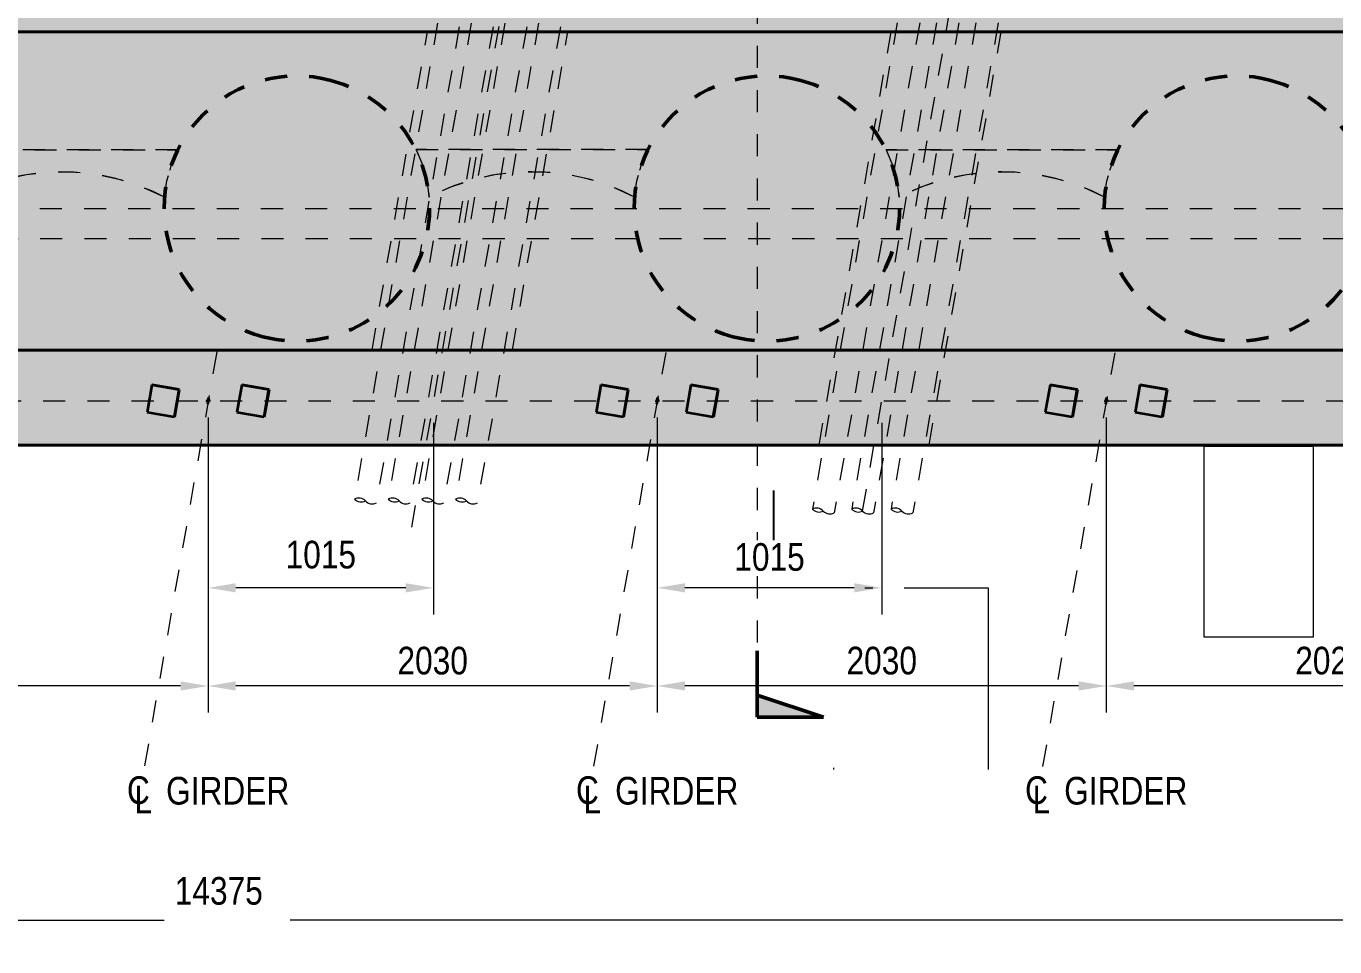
# Model space of a CAD drawing. Header units: metres. Extents: x -1140 to -1058, y 3 to 557.
# Drawn here: x -1129.47 to -1123.55, y 541.91 to 546.08 of the extents above; entities that cross this region are included whole.
import ezdxf

# ---------------------------------------------------------------- set-up
doc = ezdxf.new("R2010")
doc.units = ezdxf.units.M
for name, pattern in [('Dot_Section Line', [0.02, 0, -0.02]), ('JacobsCenter', [0.015, 0.009, -0.0015, 0.003, -0.0015]), ('JacobsDash_2_', [0.0045, 0.003, -0.0015]), ('JacobsDoubleCenter', [0.0255, 0.015, -0.0015, 0.003, -0.0015, 0.003, -0.0015]), ('JacobsGridLine', [0.0145, 0.01, -0.001, 0.0025, -0.001])]:
    doc.linetypes.add(name, pattern=pattern)
doc.layers.get('Defpoints').update_dxf_attribs({"color": 41})
for name, color, linetype, lineweight in [('A-ANNO-DIMS', 7, 'Continuous', 9), ('A-ANNO-NOTE', 7, 'Continuous', 9), ('A-DETL', 7, 'Continuous', 13), ('A-DETL-GENF', 7, 'Continuous', 9), ('S-BEAM', 7, 'Continuous', 50), ('S-FNDN', 7, 'Continuous', 50), ('S-FNDN-HDLN', 7, 'JacobsDash_2_', 18), ('S-GRID', 7, 'Continuous', 9)]:
    doc.layers.add(name, color=color, linetype=linetype, lineweight=lineweight)
doc.layers.add('G-ANNO-SYMB', color=7, linetype='Continuous', lineweight=35, true_color=0x0080ff)
doc.styles.add('Arial Narrow', font='ARIALN.TTF', dxfattribs={"height": 0.125})
doc.styles.add('Arial Narrow_1', font='ARIALN.TTF', dxfattribs={"height": 0.0025})
doc.dimstyles.new('Dimension_Standard_O__mm_', dxfattribs={"dimscale": 0.3048, "dimtxt": 0.127929, "dimasz": 0.410105, "dimexe": 0.393701, "dimexo": 0.246063, "dimgap": 0.246063, "dimtad": 1, "dimdec": 0, "dimlfac": 1000, "dimzin": 0, "dimdsep": 46, "dimtxsty": 'Arial Narrow', "dimsah": 1, "dimcen": 0.09, "dimaunit": 1, "dimadec": 4, "dimazin": 0, "dimtfac": 1, "dimtdec": 4, "dimtix": 1, "dimtmove": 2, "dimatfit": 3, "dimfxl": 1, "dimtvp": 1, "dimtfill": 1, "dimtolj": 1, "dimtzin": 0, "dimlwd": 18, "dimlwe": 18, "dimarcsym": 2})
doc.dimstyles.new('Dimension_Standard_O__mm__1', dxfattribs={"dimscale": 0.3048, "dimtxt": 0.127929, "dimasz": 0.410105, "dimexe": 0.393701, "dimexo": 0.246063, "dimgap": 0.246063, "dimtad": 1, "dimdec": 0, "dimlfac": 1000, "dimzin": 0, "dimdsep": 46, "dimtxsty": 'Arial Narrow', "dimsah": 1, "dimcen": 0.09, "dimaunit": 1, "dimadec": 4, "dimazin": 0, "dimtfac": 1, "dimtdec": 4, "dimtix": 1, "dimtmove": 0, "dimatfit": 3, "dimfxl": 1, "dimtvp": 1, "dimtfill": 1, "dimtolj": 1, "dimtzin": 0, "dimlwd": 18, "dimlwe": 18, "dimarcsym": 2})
doc.dimstyles.new('Dimension_Standard_T__mm_', dxfattribs={"dimscale": 0.3048, "dimtxt": 0.127929, "dimasz": 0.410105, "dimexe": 0.393701, "dimexo": 0.246063, "dimgap": 0.164042, "dimtad": 1, "dimdec": 0, "dimlfac": 1000, "dimzin": 0, "dimdsep": 46, "dimtxsty": 'Arial Narrow', "dimsah": 1, "dimcen": 0.09, "dimaunit": 1, "dimadec": 4, "dimazin": 0, "dimtfac": 1, "dimtdec": 4, "dimtix": 1, "dimtmove": 0, "dimatfit": 3, "dimfxl": 1, "dimtvp": 1, "dimtolj": 1, "dimtzin": 0, "dimlwd": 18, "dimlwe": 18, "dimarcsym": 2})

# ---------------------------------------------------------------- blocks, each defined once
blk = doc.blocks.new('T2DPAA-T2D-C3S-RS-M3D-100334_rvt-1-DRG-2873064 - ABUTMENT B CONCRETE PLAN')
at = {"layer": 'A-ANNO-NOTE', "color": 253, "lineweight": 25, "true_color": 0xa3a3a3}
blk.add_line((-1126.0898, 543.9786), (-1126.0898, 543.7286), dxfattribs=at)
blk.add_line((-1126.0898, 543.9786), (-1126.0898, 543.7286), dxfattribs=at)
blk = doc.blocks.new('05_SFO_BPE_Twin_Pedestal_Sq125_CS_BR08-ABUT_B - 525 Wide Pedestal _125L x 125W x20H_-V3-DRG-2873064 - ABUTMENT B CONCRETE PLAN')
at = {"layer": 'S-FNDN', "lineweight": 35}
for p, q in [((-1124.8403, 544.4559), (-1124.8617, 544.3328)), ((-1124.7172, 544.4345), (-1124.8403, 544.4559)), ((-1124.84, 544.4559), (-1124.8399, 544.4559)), ((-1124.8399, 544.4559), (-1124.7168, 544.4345)), ((-1124.7386, 544.3113), (-1124.7172, 544.4345)), ((-1124.7168, 544.4345), (-1124.7382, 544.3113)), ((-1124.7168, 544.4345), (-1124.7172, 544.4345)), ((-1124.4344, 544.4559), (-1124.4558, 544.3328)), ((-1124.3112, 544.4345), (-1124.4344, 544.4559)), ((-1124.4341, 544.4559), (-1124.4339, 544.4559)), ((-1124.4339, 544.4559), (-1124.3108, 544.4345)), ((-1124.3327, 544.3113), (-1124.3112, 544.4345)), ((-1124.3108, 544.4345), (-1124.3323, 544.3113)), ((-1124.3108, 544.4345), (-1124.3112, 544.4345)), ((-1124.8617, 544.3328), (-1124.7386, 544.3113)), ((-1124.7382, 544.3113), (-1124.7386, 544.3113)), ((-1124.4558, 544.3328), (-1124.3327, 544.3113)), ((-1124.3323, 544.3113), (-1124.3327, 544.3113))]:
    blk.add_line(p, q, dxfattribs=at)
at = {"layer": 'S-FNDN-HDLN', "lineweight": 35}
for p, q in [((-1124.5959, 544.3853), (-1124.5861, 544.3836)), ((-1124.5861, 544.3836), (-1124.5888, 544.368)), ((-1124.5861, 544.3836), (-1124.5835, 544.3984)), ((-1124.5845, 544.3928), (-1124.5861, 544.3836)), ((-1124.5762, 544.3819), (-1124.5861, 544.3836))]:
    blk.add_line(p, q, dxfattribs=at)
blk = doc.blocks.new('05_SFO_BPE_Twin_Pedestal_Sq125_CS_BR08-ABUT_B - 525 Wide Pedestal _125L x 125W x20H_-V4-DRG-2873064 - ABUTMENT B CONCRETE PLAN')
at = {"layer": 'S-FNDN-HDLN', "lineweight": 35}
for p, q in [((-1128.6562, 544.3853), (-1128.6463, 544.3836)), ((-1128.6463, 544.3836), (-1128.649, 544.368)), ((-1128.6463, 544.3836), (-1128.6437, 544.3984)), ((-1128.6447, 544.3928), (-1128.6463, 544.3836)), ((-1128.6365, 544.3819), (-1128.6463, 544.3836))]:
    blk.add_line(p, q, dxfattribs=at)
blk = doc.blocks.new('20_SFR_WSC_ShotcreteWall_ArchFlatBack_Datum - ArchWall_PileSize_1200-8656190-DRG-2873064 - ABUTMENT B CONCRETE PLAN')
at = {"layer": 'A-DETL', "color": 8, "linetype": 'JacobsDash_2_', "lineweight": 18, "true_color": 0x808080}
for p, q in [((1.5858, 0.8633), (0.5392, 0.8633)), ((0.5392, 0.8633), (1.5858, 0.8633))]:
    blk.add_line(p, q, dxfattribs=at)
at = {"layer": 'A-DETL', "color": 8, "linetype": 'JacobsDash_2_', "lineweight": 18, "true_color": 0x808080, "flags": 128}
for points in [[(0.5392, 0.8633), (0.5676, 0.7944), (0.5873, 0.7226), (0.598, 0.649)], [(1.527, 0.649), (1.5377, 0.7226), (1.5574, 0.7944), (1.5858, 0.8633)], [(1.527, 0.649), (1.4294, 0.6936), (1.3277, 0.7276), (1.2228, 0.7504), (1.1161, 0.7619), (1.0089, 0.7619), (0.9022, 0.7504), (0.7973, 0.7276), (0.6956, 0.6936), (0.598, 0.649)]]:
    blk.add_lwpolyline(points, dxfattribs=at)
at = {"layer": 'A-DETL', "color": 8, "linetype": 'JacobsDash_2_', "lineweight": 18, "true_color": 0x808080}
for centre, radius, start, end in [((0, 0.6), 0.6, 4.67993, 26.02419), ((2.125, 0.6), 0.6, 153.97581, 175.32007), ((1.0625, -0.2366), 1, 62.32211, 117.67789)]:
    blk.add_arc(centre, radius, start, end, dxfattribs=at)
blk = doc.blocks.new('20_SFR_WSC_ShotcreteWall_ArchFlatBack_Datum - ArchWall_PileSize_1200-8656242-DRG-2873064 - ABUTMENT B CONCRETE PLAN')
at = {"layer": 'A-DETL', "color": 8, "linetype": 'JacobsDash_2_', "lineweight": 18, "true_color": 0x808080}
for p, q in [((1.5857, 0.8633), (0.5392, 0.8633)), ((0.5392, 0.8633), (1.5857, 0.8633))]:
    blk.add_line(p, q, dxfattribs=at)
at = {"layer": 'A-DETL', "color": 8, "linetype": 'JacobsDash_2_', "lineweight": 18, "true_color": 0x808080, "flags": 128}
for points in [[(0.5392, 0.8633), (0.5676, 0.7944), (0.5873, 0.7226), (0.598, 0.649)], [(1.5269, 0.649), (1.5375, 0.7226), (1.5573, 0.7944), (1.5857, 0.8633)], [(1.5269, 0.649), (1.4293, 0.6936), (1.3276, 0.7276), (1.2227, 0.7504), (1.1161, 0.7619), (1.0088, 0.7619), (0.9021, 0.7504), (0.7973, 0.7276), (0.6955, 0.6936), (0.598, 0.649)]]:
    blk.add_lwpolyline(points, dxfattribs=at)
at = {"layer": 'A-DETL', "color": 8, "linetype": 'JacobsDash_2_', "lineweight": 18, "true_color": 0x808080}
for centre, radius, start, end in [((0, 0.6), 0.6, 4.67995, 26.02419), ((2.1249, 0.6), 0.6, 153.97581, 175.32005), ((1.0624, -0.2367), 1, 62.32624, 117.67376)]:
    blk.add_arc(centre, radius, start, end, dxfattribs=at)
blk = doc.blocks.new('20_SFR_WSC_ShotcreteWall_ArchFlatBack_Datum - ArchWall_PileSize_1200-8656296-DRG-2873064 - ABUTMENT B CONCRETE PLAN')
at = {"layer": 'A-DETL', "color": 8, "linetype": 'JacobsDash_2_', "lineweight": 18, "true_color": 0x808080}
for p, q in [((1.5858, 0.8633), (0.5392, 0.8633)), ((0.5392, 0.8633), (1.5858, 0.8633))]:
    blk.add_line(p, q, dxfattribs=at)
at = {"layer": 'A-DETL', "color": 8, "linetype": 'JacobsDash_2_', "lineweight": 18, "true_color": 0x808080, "flags": 128}
for points in [[(0.5392, 0.8633), (0.5676, 0.7944), (0.5873, 0.7226), (0.598, 0.649)], [(1.527, 0.649), (1.5377, 0.7226), (1.5574, 0.7944), (1.5858, 0.8633)], [(1.527, 0.649), (1.4294, 0.6936), (1.3277, 0.7276), (1.2228, 0.7504), (1.1161, 0.7619), (1.0089, 0.7619), (0.9022, 0.7504), (0.7973, 0.7276), (0.6956, 0.6936), (0.598, 0.649)]]:
    blk.add_lwpolyline(points, dxfattribs=at)
at = {"layer": 'A-DETL', "color": 8, "linetype": 'JacobsDash_2_', "lineweight": 18, "true_color": 0x808080}
for centre, radius, start, end in [((0, 0.6), 0.6, 4.67993, 26.02419), ((2.125, 0.6), 0.6, 153.97581, 175.32007), ((1.0625, -0.2366), 1, 62.32211, 117.67789)]:
    blk.add_arc(centre, radius, start, end, dxfattribs=at)
blk = doc.blocks.new('CS_DET_Pile-Column_BreakLine - Tubular BreakLine-9330485-DRG-2873064 - ABUTMENT B CONCRETE PLAN')
at = {"layer": 'A-DETL-GENF', "lineweight": 18}
for centre, start, end in [((0.025, -0.0333), 52.95733, 127.04267), ((0.075, -0.0333), 52.95733, 127.04267), ((0.075, 0.0329), 232.95733, 307.04267)]:
    blk.add_arc(centre, 0.0415, start, end, dxfattribs=at)
blk = doc.blocks.new('CS_DET_Pile-Column_BreakLine - Tubular BreakLine-8220466-DRG-2873064 - ABUTMENT B CONCRETE PLAN')
at = {"layer": 'A-DETL-GENF', "lineweight": 18}
for centre, start, end in [((0.025, -0.0333), 52.95733, 127.04267), ((0.075, -0.0333), 52.95733, 127.04267), ((0.075, 0.0329), 232.95733, 307.04267)]:
    blk.add_arc(centre, 0.0415, start, end, dxfattribs=at)
blk = doc.blocks.new('CS_Annot_Centreline Symbol2 - CS_Annot_Centreline Symbol-5074296-DRG-2873064 - ABUTMENT B CONCRETE PLAN')
at = {"layer": 'A-ANNO-NOTE', "char_height": 0.0025, "attachment_point": 1, "style": 'Arial Narrow_1'}
for s, insert, width in [('C  ', (-0.00109, 0.00476), 0.0044093), ('L', (-0.00041, 0.00392), 0.0019241)]:
    blk.add_mtext(s, dxfattribs=dict(at, insert=insert, width=width))
blk = doc.blocks.new('Drafting View - sectionTail-4870194-DRG-2873064 - ABUTMENT B CONCRETE PLAN')
at = {"layer": 'G-ANNO-SYMB', "lineweight": 9}
blk.add_hatch(color=7, dxfattribs=at).paths.add_polyline_path([(-0.006, 0.006), (-0.004, 0), (-0.006, 0)])
at = {"layer": 'G-ANNO-SYMB', "color": 7, "lineweight": 50}
for p, q in [((-0.006, 0.006), (-0.006, 0)), ((-0.004, 0), (-0.006, 0.006)), ((-0.006, 0), (-0.004, 0)), ((-0.006, 0), (0, 0))]:
    blk.add_line(p, q, dxfattribs=at)
blk = doc.blocks.new('DIMBLOCK11-DRG-2873064 - ABUTMENT B CONCRETE PLAN')
at = {"layer": 'A-ANNO-DIMS', "color": 0, "lineweight": 18, "transparency": 16777216}
for p, q in [((-1124.5861, 544.3086), (-1124.5861, 542.9738)), ((-1122.5588, 544.3086), (-1122.5588, 542.9738)), ((-1122.6838, 543.0938), (-1124.4611, 543.0938))]:
    blk.add_line(p, q, dxfattribs=at)
at = {"layer": 'A-ANNO-DIMS', "color": 0, "transparency": 16777216}
for points in [[(-1124.4611, 543.1147), (-1124.4611, 543.073), (-1124.5861, 543.0938)], [(-1122.6838, 543.1147), (-1122.6838, 543.073), (-1122.5588, 543.0938)]]:
    blk.add_solid(points, dxfattribs=at)
at = {"layer": 'Defpoints', "color": 0, "transparency": 16777216}
for p in [(-1124.5861, 544.3836), (-1122.5588, 544.3836), (-1124.5861, 543.0938)]:
    blk.add_point(p, dxfattribs=at)
at = {"layer": 'A-ANNO-DIMS', "color": 0, "lineweight": 18, "transparency": 16777216, "insert": (-1123.5725, 543.2077), "char_height": 0.125, "width": 0.380132, "attachment_point": 5, "style": 'Arial Narrow'}
blk.add_mtext('\\A1;2027', dxfattribs=at)
blk = doc.blocks.new('DIMBLOCK12-DRG-2873064 - ABUTMENT B CONCRETE PLAN')
at = {"layer": 'A-ANNO-DIMS', "color": 0, "lineweight": 18, "transparency": 16777216}
for p, q in [((-1126.6162, 544.3086), (-1126.6162, 542.9738)), ((-1124.5861, 544.3086), (-1124.5861, 542.9738)), ((-1124.7111, 543.0938), (-1126.4912, 543.0938))]:
    blk.add_line(p, q, dxfattribs=at)
at = {"layer": 'A-ANNO-DIMS', "color": 0, "transparency": 16777216}
for points in [[(-1126.4912, 543.1147), (-1126.4912, 543.073), (-1126.6162, 543.0938)], [(-1124.7111, 543.1147), (-1124.7111, 543.073), (-1124.5861, 543.0938)]]:
    blk.add_solid(points, dxfattribs=at)
at = {"layer": 'Defpoints', "color": 0, "transparency": 16777216}
for p in [(-1126.6162, 544.3836), (-1124.5861, 544.3836), (-1126.6162, 543.0938)]:
    blk.add_point(p, dxfattribs=at)
at = {"layer": 'A-ANNO-DIMS', "color": 0, "lineweight": 18, "transparency": 16777216, "insert": (-1125.6011, 543.2077), "char_height": 0.125, "width": 0.380132, "attachment_point": 5, "style": 'Arial Narrow'}
blk.add_mtext('\\A1;2030', dxfattribs=at)
blk = doc.blocks.new('DIMBLOCK13-DRG-2873064 - ABUTMENT B CONCRETE PLAN')
at = {"layer": 'A-ANNO-DIMS', "color": 0, "lineweight": 18, "transparency": 16777216}
for p, q in [((-1128.6463, 544.3086), (-1128.6463, 542.9738)), ((-1126.6162, 544.3086), (-1126.6162, 542.9738)), ((-1126.7412, 543.0938), (-1128.5213, 543.0938))]:
    blk.add_line(p, q, dxfattribs=at)
at = {"layer": 'A-ANNO-DIMS', "color": 0, "transparency": 16777216}
for points in [[(-1128.5213, 543.1147), (-1128.5213, 543.073), (-1128.6463, 543.0938)], [(-1126.7412, 543.1147), (-1126.7412, 543.073), (-1126.6162, 543.0938)]]:
    blk.add_solid(points, dxfattribs=at)
at = {"layer": 'Defpoints', "color": 0, "transparency": 16777216}
for p in [(-1128.6463, 544.3836), (-1126.6162, 544.3836), (-1128.6463, 543.0938)]:
    blk.add_point(p, dxfattribs=at)
at = {"layer": 'A-ANNO-DIMS', "color": 0, "lineweight": 18, "transparency": 16777216, "insert": (-1127.6313, 543.2077), "char_height": 0.125, "width": 0.380132, "attachment_point": 5, "style": 'Arial Narrow'}
blk.add_mtext('\\A1;2030', dxfattribs=at)
blk = doc.blocks.new('DIMBLOCK14-DRG-2873064 - ABUTMENT B CONCRETE PLAN')
at = {"layer": 'A-ANNO-DIMS', "color": 0, "lineweight": 18, "transparency": 16777216}
for p, q in [((-1130.6763, 544.3085), (-1130.6763, 542.9738)), ((-1128.6463, 544.3086), (-1128.6463, 542.9738)), ((-1128.7713, 543.0938), (-1130.5513, 543.0938))]:
    blk.add_line(p, q, dxfattribs=at)
at = {"layer": 'A-ANNO-DIMS', "color": 0, "transparency": 16777216}
for points in [[(-1130.5513, 543.1147), (-1130.5513, 543.073), (-1130.6763, 543.0938)], [(-1128.7713, 543.1147), (-1128.7713, 543.073), (-1128.6463, 543.0938)]]:
    blk.add_solid(points, dxfattribs=at)
at = {"layer": 'Defpoints', "color": 0, "transparency": 16777216}
for p in [(-1130.6763, 544.3835), (-1128.6463, 544.3836), (-1130.6763, 543.0938)]:
    blk.add_point(p, dxfattribs=at)
at = {"layer": 'A-ANNO-DIMS', "color": 0, "lineweight": 18, "transparency": 16777216, "insert": (-1129.6613, 543.2077), "char_height": 0.125, "width": 0.380132, "attachment_point": 5, "style": 'Arial Narrow'}
blk.add_mtext('\\A1;2030', dxfattribs=at)
blk = doc.blocks.new('DIMBLOCK19-DRG-2873064 - ABUTMENT B CONCRETE PLAN')
at = {"layer": 'A-ANNO-DIMS', "color": 0, "lineweight": 18, "transparency": 16777216}
for p, q in [((-1121.4481, 545.0376), (-1121.4481, 541.9136)), ((-1135.8224, 544.1086), (-1135.8224, 541.9136)), ((-1135.6974, 542.0336), (-1128.8446, 542.0336)), ((-1121.5731, 542.0336), (-1128.2751, 542.0336))]:
    blk.add_line(p, q, dxfattribs=at)
at = {"layer": 'A-ANNO-DIMS', "color": 0, "transparency": 16777216}
for points in [[(-1135.6974, 542.0544), (-1135.6974, 542.0128), (-1135.8224, 542.0336)], [(-1121.5731, 542.0544), (-1121.5731, 542.0128), (-1121.4481, 542.0336)]]:
    blk.add_solid(points, dxfattribs=at)
at = {"layer": 'Defpoints', "color": 0, "transparency": 16777216}
for p in [(-1121.4481, 545.1126), (-1135.8224, 544.1836), (-1135.8224, 542.0336)]:
    blk.add_point(p, dxfattribs=at)
at = {"layer": 'A-ANNO-DIMS', "color": 0, "lineweight": 18, "transparency": 16777216, "insert": (-1128.7974, 542.2295), "char_height": 0.125, "width": 0.475164, "attachment_point": 1, "line_spacing_factor": 0.974696, "style": 'Arial Narrow', "bg_fill": 3, "box_fill_scale": 1.1, "bg_fill_color": 256, "bg_fill_true_color": 13158600, "bg_fill_transparency": 0}
blk.add_mtext('\\A1;14375\u200e', dxfattribs=at)
blk = doc.blocks.new('DIMBLOCK23-DRG-2873064 - ABUTMENT B CONCRETE PLAN')
at = {"layer": 'A-ANNO-DIMS', "color": 0, "lineweight": 18, "transparency": 16777216}
for p, q in [((-1128.6463, 544.3086), (-1128.6463, 543.4177)), ((-1127.6279, 544.2835), (-1127.6279, 543.4177)), ((-1127.7529, 543.5377), (-1128.5213, 543.5377))]:
    blk.add_line(p, q, dxfattribs=at)
at = {"layer": 'A-ANNO-DIMS', "color": 0, "transparency": 16777216}
for points in [[(-1128.5213, 543.5586), (-1128.5213, 543.5169), (-1128.6463, 543.5377)], [(-1127.7529, 543.5586), (-1127.7529, 543.5169), (-1127.6279, 543.5377)]]:
    blk.add_solid(points, dxfattribs=at)
at = {"layer": 'Defpoints', "color": 0, "transparency": 16777216}
for p in [(-1128.6463, 544.3836), (-1127.6279, 544.3585), (-1128.6463, 543.5377)]:
    blk.add_point(p, dxfattribs=at)
at = {"layer": 'A-ANNO-DIMS', "color": 0, "lineweight": 18, "transparency": 16777216, "insert": (-1128.1371, 543.6872), "char_height": 0.125, "width": 0.380132, "attachment_point": 5, "style": 'Arial Narrow', "bg_fill": 3, "box_fill_scale": 1.1, "bg_fill_color": 256, "bg_fill_true_color": 13158600, "bg_fill_transparency": 0}
blk.add_mtext('\\A1;1015\u200e', dxfattribs=at)
blk = doc.blocks.new('DIMBLOCK24-DRG-2873064 - ABUTMENT B CONCRETE PLAN')
at = {"layer": 'A-ANNO-DIMS', "color": 0, "lineweight": 18, "transparency": 16777216}
for p, q in [((-1126.6162, 544.3086), (-1126.6162, 543.4177)), ((-1125.6007, 544.2835), (-1125.6007, 543.4177)), ((-1125.7257, 543.5377), (-1126.4912, 543.5377))]:
    blk.add_line(p, q, dxfattribs=at)
at = {"layer": 'A-ANNO-DIMS', "color": 0, "transparency": 16777216}
for points in [[(-1126.4912, 543.5586), (-1126.4912, 543.5169), (-1126.6162, 543.5377)], [(-1125.7257, 543.5586), (-1125.7257, 543.5169), (-1125.6007, 543.5377)]]:
    blk.add_solid(points, dxfattribs=at)
at = {"layer": 'Defpoints', "color": 0, "transparency": 16777216}
for p in [(-1126.6162, 544.3836), (-1125.6007, 544.3585), (-1126.6162, 543.5377)]:
    blk.add_point(p, dxfattribs=at)
at = {"layer": 'A-ANNO-DIMS', "color": 0, "lineweight": 18, "transparency": 16777216, "insert": (-1126.1085, 543.6765), "char_height": 0.125, "width": 0.380132, "attachment_point": 5, "style": 'Arial Narrow', "bg_fill": 3, "box_fill_scale": 1.1, "bg_fill_color": 256, "bg_fill_true_color": 13158600, "bg_fill_transparency": 0}
blk.add_mtext('\\A1;1015', dxfattribs=at)

msp = doc.modelspace()

# ---------------------------------------------------------------- hatches: boundary and pattern name
at = {"layer": 'A-DETL-GENF'}
h = msp.add_hatch(dxfattribs=at)
h.set_pattern_fill('FP_1', color=256, style=0, pattern_type=2)
h.set_pattern_definition([(0, (-1293.661, -635.677), (0.15875, 0.15875), [0.15875, -0.15875])])
h.paths.add_polyline_path([(-1135.8217, 546.0535), (-1105.0401, 546.0535), (-1105.0444, 547.9038), (-1112.5305, 547.9038), (-1112.5555, 547.8038), (-1112.6055, 548.0038), (-1112.6305, 547.9038), (-1127.9693, 547.9038), (-1127.9943, 547.8038), (-1128.0443, 548.0038), (-1128.0693, 547.9038), (-1135.8217, 547.9038), (-1135.8217, 546.1648)])
h.paths.add_polyline_path([(-1127.345, 546.2679), (-1127.3555, 546.2697), (-1127.3652, 546.2742), (-1127.3818, 546.2878), (-1127.3915, 546.2923), (-1127.402, 546.2942), (-1127.4127, 546.2932), (-1127.4228, 546.2896), (-1127.4424, 546.2932), (-1127.4365, 546.3272), (-1127.2986, 546.3031), (-1127.3045, 546.269), (-1127.3242, 546.2724), (-1127.3343, 546.2688)])
h.paths.add_polyline_path([(-1127.4972, 546.2679), (-1127.5078, 546.2697), (-1127.5175, 546.2742), (-1127.534, 546.2878), (-1127.5437, 546.2923), (-1127.5543, 546.2942), (-1127.5649, 546.2932), (-1127.575, 546.2896), (-1127.5947, 546.2932), (-1127.5888, 546.3272), (-1127.4508, 546.3031), (-1127.4568, 546.269), (-1127.4765, 546.2724), (-1127.4866, 546.2688)])
h.paths.add_polyline_path([(-1127.0405, 546.2679), (-1127.051, 546.2697), (-1127.0607, 546.2742), (-1127.0772, 546.2878), (-1127.087, 546.2923), (-1127.0975, 546.2942), (-1127.1082, 546.2932), (-1127.1182, 546.2896), (-1127.1379, 546.2932), (-1127.132, 546.3272), (-1126.9941, 546.3031), (-1127, 546.269), (-1127.0197, 546.2724), (-1127.0298, 546.2688)])
h.paths.add_polyline_path([(-1127.1927, 546.2679), (-1127.2033, 546.2697), (-1127.213, 546.2742), (-1127.2295, 546.2878), (-1127.2392, 546.2923), (-1127.2498, 546.2942), (-1127.2604, 546.2932), (-1127.2705, 546.2896), (-1127.2902, 546.2932), (-1127.2842, 546.3272), (-1127.1463, 546.3031), (-1127.1523, 546.269), (-1127.172, 546.2724), (-1127.1821, 546.2688)])
h.paths.add_polyline_path([(-1106.105, 546.2787), (-1106.1208, 546.2829), (-1106.1349, 546.291), (-1106.1549, 546.291), (-1106.1549, 546.4236), (-1105.9627, 546.4236), (-1105.9627, 546.291), (-1105.9827, 546.291), (-1105.9968, 546.299), (-1106.0126, 546.3032), (-1106.0289, 546.3032), (-1106.0446, 546.299), (-1106.073, 546.2829), (-1106.0887, 546.2787)])
h.paths.add_polyline_path([(-1109.3132, 546.2812), (-1109.3259, 546.2845), (-1109.3372, 546.291), (-1109.3572, 546.291), (-1109.3572, 546.4236), (-1109.1954, 546.4236), (-1109.1954, 546.291), (-1109.2154, 546.291), (-1109.2267, 546.2974), (-1109.2393, 546.3007), (-1109.2523, 546.3007), (-1109.2649, 546.2974), (-1109.2876, 546.2845), (-1109.3002, 546.2812)])
h.paths.add_polyline_path([(-1109.1226, 546.2812), (-1109.1356, 546.2812), (-1109.1482, 546.2845), (-1109.1595, 546.291), (-1109.1795, 546.291), (-1109.1795, 546.4236), (-1109.0177, 546.4236), (-1109.0177, 546.291), (-1109.0377, 546.291), (-1109.0491, 546.2974), (-1109.0617, 546.3007), (-1109.0747, 546.3007), (-1109.0873, 546.2974), (-1109.11, 546.2845)])
h.paths.add_polyline_path([(-1108.9449, 546.2812), (-1108.958, 546.2812), (-1108.9706, 546.2845), (-1108.9819, 546.291), (-1109.0019, 546.291), (-1109.0019, 546.4236), (-1108.8401, 546.4236), (-1108.8401, 546.291), (-1108.8601, 546.291), (-1108.8714, 546.2974), (-1108.884, 546.3007), (-1108.8971, 546.3007), (-1108.9097, 546.2974), (-1108.9323, 546.2845)])
h.paths.add_polyline_path([(-1106.9409, 546.2844), (-1106.9493, 546.2867), (-1106.9569, 546.291), (-1106.9769, 546.291), (-1106.9769, 546.4236), (-1106.8557, 546.4236), (-1106.8557, 546.291), (-1106.8757, 546.291), (-1106.8832, 546.2953), (-1106.8916, 546.2975), (-1106.9003, 546.2975), (-1106.9087, 546.2953), (-1106.9238, 546.2867), (-1106.9322, 546.2844)])
h.paths.add_polyline_path([(-1117.0368, 546.2864), (-1117.0473, 546.2883), (-1117.057, 546.2927), (-1117.0736, 546.3064), (-1117.0833, 546.3108), (-1117.0938, 546.3127), (-1117.1045, 546.3118), (-1117.1146, 546.3081), (-1117.1342, 546.3118), (-1117.1283, 546.3457), (-1116.9904, 546.3217), (-1116.9963, 546.2875), (-1117.016, 546.291), (-1117.0261, 546.2874), (-1117.0339, 546.2867)])
h.paths.add_polyline_path([(-1125.2384, 546.2864), (-1125.2489, 546.2883), (-1125.2587, 546.2927), (-1125.2752, 546.3064), (-1125.2849, 546.3108), (-1125.2954, 546.3127), (-1125.3061, 546.3118), (-1125.3162, 546.3081), (-1125.3358, 546.3118), (-1125.3299, 546.3457), (-1125.192, 546.3217), (-1125.1979, 546.2875), (-1125.2176, 546.291), (-1125.2277, 546.2874)])
h.paths.add_polyline_path([(-1117.3413, 546.2864), (-1117.3518, 546.2883), (-1117.3616, 546.2927), (-1117.3781, 546.3064), (-1117.3878, 546.3108), (-1117.3983, 546.3127), (-1117.409, 546.3118), (-1117.4191, 546.3081), (-1117.4388, 546.3118), (-1117.4328, 546.3457), (-1117.2949, 546.3217), (-1117.3008, 546.2875), (-1117.3205, 546.291), (-1117.3306, 546.2874), (-1117.338, 546.2867)])
h.paths.add_polyline_path([(-1125.416, 546.2864), (-1125.4266, 546.2883), (-1125.4363, 546.2927), (-1125.4528, 546.3064), (-1125.4625, 546.3108), (-1125.4731, 546.3127), (-1125.4837, 546.3118), (-1125.4938, 546.3081), (-1125.5135, 546.3118), (-1125.5076, 546.3457), (-1125.3696, 546.3217), (-1125.3756, 546.2875), (-1125.3953, 546.291), (-1125.4054, 546.2874)])
h.paths.add_polyline_path([(-1125.0607, 546.2864), (-1125.0713, 546.2883), (-1125.081, 546.2927), (-1125.0975, 546.3064), (-1125.1073, 546.3108), (-1125.1178, 546.3127), (-1125.1285, 546.3118), (-1125.1385, 546.3081), (-1125.1582, 546.3118), (-1125.1523, 546.3457), (-1125.0144, 546.3217), (-1125.0203, 546.2875), (-1125.04, 546.291), (-1125.0501, 546.2874)])
h.paths.add_polyline_path([(-1133.3549, 546.2873), (-1133.3633, 546.2888), (-1133.3711, 546.2924), (-1133.3843, 546.3033), (-1133.3921, 546.3069), (-1133.4005, 546.3083), (-1133.4111, 546.3069), (-1133.4171, 546.3047), (-1133.4368, 546.3081), (-1133.4309, 546.3423), (-1133.3126, 546.3217), (-1133.3186, 546.2875), (-1133.3383, 546.291), (-1133.3464, 546.2881), (-1133.3527, 546.2875)])
h.paths.add_polyline_path([(-1134.3799, 546.2873), (-1134.3883, 546.2888), (-1134.3961, 546.2924), (-1134.4093, 546.3033), (-1134.4171, 546.3069), (-1134.4255, 546.3083), (-1134.4361, 546.3069), (-1134.4421, 546.3047), (-1134.4618, 546.3081), (-1134.4559, 546.3423), (-1134.3377, 546.3217), (-1134.3436, 546.2875), (-1134.3633, 546.291), (-1134.3714, 546.2881), (-1134.3777, 546.2875)])
h.paths.add_polyline_path([(-1120.9093, 546.2875), (-1120.929, 546.291), (-1120.9662, 546.323), (-1121.0094, 546.3464), (-1121.0566, 546.3599), (-1121.1056, 546.3631), (-1121.1541, 546.3557), (-1121.2458, 546.3206), (-1121.2943, 546.3132), (-1121.3433, 546.3164), (-1121.3905, 546.33), (-1121.4337, 546.3533), (-1121.4709, 546.3854), (-1121.4906, 546.3888), (-1121.4607, 546.5603), (-1120.8794, 546.459), (-1120.9086, 546.2918)])
h.paths.add_polyline_path([(-1112.86, 546.2875), (-1112.8797, 546.291), (-1112.9169, 546.323), (-1112.96, 546.3464), (-1113.0072, 546.3599), (-1113.0562, 546.3631), (-1113.1047, 546.3557), (-1113.1964, 546.3206), (-1113.245, 546.3132), (-1113.294, 546.3164), (-1113.3411, 546.33), (-1113.3843, 546.3533), (-1113.4215, 546.3854), (-1113.4412, 546.3888), (-1113.4184, 546.5195), (-1112.8372, 546.4182), (-1112.859, 546.2931)])
at = {"layer": 'A-DETL-GENF', "true_color": 0xc0c0c0, "transparency": 33554499}
h = msp.add_hatch(color=9, dxfattribs=at)
h.paths.add_polyline_path([(-1135.8217, 544.6135), (-1105.0368, 544.6137), (-1105.0401, 546.0535), (-1135.8217, 546.0535), (-1135.8217, 544.6136)])
h.paths.add_polyline_path([(-1121.4481, 545.1186), (-1121.5981, 545.1186), (-1121.5977, 545.1296), (-1121.5965, 545.1405), (-1121.5945, 545.1512), (-1121.5918, 545.1618), (-1121.5882, 545.1722), (-1121.5839, 545.1823), (-1121.5789, 545.192), (-1121.5732, 545.2014), (-1121.5668, 545.2103), (-1121.5598, 545.2187), (-1121.5522, 545.2266), (-1121.5441, 545.2339), (-1121.5354, 545.2406), (-1121.5263, 545.2467), (-1121.5167, 545.252), (-1121.5068, 545.2567), (-1121.4966, 545.2606), (-1121.4861, 545.2637), (-1121.4754, 545.2661), (-1121.4645, 545.2677), (-1121.4536, 545.2685), (-1121.4481, 545.2682), (-1121.4481, 545.1241)])
h.paths.add_polyline_path([(-1121.4481, 544.9686), (-1121.4481, 545.1186), (-1121.2981, 545.1186), (-1121.2985, 545.1077), (-1121.2997, 545.0968), (-1121.3017, 545.086), (-1121.3045, 545.0754), (-1121.308, 545.065), (-1121.3123, 545.0549), (-1121.3173, 545.0452), (-1121.323, 545.0358), (-1121.3294, 545.0269), (-1121.339, 545.0157), (-1121.344, 545.0106), (-1121.3522, 545.0033), (-1121.3608, 544.9966), (-1121.3727, 544.989), (-1121.3795, 544.9852), (-1121.3895, 544.9806), (-1121.3997, 544.9766), (-1121.4102, 544.9735), (-1121.4209, 544.9711), (-1121.4317, 544.9695), (-1121.4426, 544.9687)])
at = {"layer": 'A-DETL-GENF', "true_color": 0xc0c0c0, "transparency": 33554509}
msp.add_hatch(color=9, dxfattribs=at).paths.add_polyline_path([(-1135.8217, 544.1835), (-1105.0437, 544.1836), (-1105.045, 544.6136), (-1135.8217, 544.6135), (-1135.8217, 544.2267)])

# ---------------------------------------------------------------- linework, layer by layer
at = {"layer": 'A-DETL', "linetype": 'JacobsCenter', "lineweight": 18}
for p, q in [((-1126.9896, 548.0477), (-1127.7345, 543.7721)), ((-1125.6876, 543.8851), (-1124.9624, 548.0477)), ((-1128.6076, 544.6048), (-1128.9366, 542.7164)), ((-1126.5778, 544.6029), (-1126.9065, 542.7164)), ((-1124.548, 544.6009), (-1124.8763, 542.7164)), ((-1139.7924, 544.3835), (-1103.9195, 544.3835))]:
    msp.add_line(p, q, dxfattribs=at)
at = {"layer": 'A-DETL', "color": 16, "linetype": 'JacobsDoubleCenter', "lineweight": 9, "true_color": 0x7f0000}
for p, q in [((-1127.575, 546.2896), (-1127.9845, 543.9392)), ((-1127.4765, 546.2724), (-1127.886, 543.9221)), ((-1127.4228, 546.2896), (-1127.8322, 543.9392)), ((-1127.3242, 546.2724), (-1127.7337, 543.9221)), ((-1127.2705, 546.2896), (-1127.68, 543.9392)), ((-1127.172, 546.2724), (-1127.5815, 543.9221)), ((-1127.1182, 546.2896), (-1127.5277, 543.9392)), ((-1127.0197, 546.2724), (-1127.4292, 543.9221))]:
    msp.add_line(p, q, dxfattribs=at)
at = {"layer": 'A-DETL', "color": 191, "linetype": 'JacobsDash_2_', "true_color": 0xbf7fff}
for p, q in [((-1125.4968, 546.291), (-1125.9144, 543.8937)), ((-1125.3953, 546.291), (-1125.8159, 543.8766)), ((-1125.3192, 546.291), (-1125.7368, 543.8937)), ((-1125.2177, 546.291), (-1125.6383, 543.8766)), ((-1125.1415, 546.291), (-1125.5592, 543.8937)), ((-1125.04, 546.291), (-1125.4607, 543.8766))]:
    msp.add_line(p, q, dxfattribs=at)
at = {"layer": 'A-DETL', "lineweight": 35}
for p, q in [((-1105.0401, 546.0535), (-1135.8217, 546.0535)), ((-1135.8217, 544.6135), (-1105.0368, 544.6137)), ((-1105.0447, 544.6136), (-1135.8217, 544.6136)), ((-1135.8217, 544.1835), (-1105.0437, 544.1836))]:
    msp.add_line(p, q, dxfattribs=at)
at = {"layer": 'A-DETL', "lineweight": 18}
msp.add_line((-1135.8217, 546.0535), (-1105.0401, 546.0535), dxfattribs=at)
at = {"layer": 'A-DETL', "linetype": 'JacobsDash_2_'}
for p, q in [((-1127.9055, 544.6136), (-1127.6547, 546.0536)), ((-1127.2707, 544.6136), (-1127.0198, 546.0537)), ((-1125.8842, 544.1837), (-1125.5584, 546.0537)), ((-1125.387, 544.1837), (-1125.0612, 546.0537))]:
    msp.add_line(p, q, dxfattribs=at)
at = {"layer": 'A-DETL', "color": 7, "lineweight": 9, "true_color": 0xffffff}
for p, q in [((-1123.6491, 544.1765), (-1124.1448, 544.1765)), ((-1124.1448, 544.1765), (-1124.1448, 543.3157)), ((-1123.6491, 543.3157), (-1123.6491, 544.1765)), ((-1125.6418, 543.5359), (-1125.6773, 543.5359)), ((-1125.1188, 543.5359), (-1125.4997, 543.5359)), ((-1125.1188, 542.7164), (-1125.1188, 543.5359)), ((-1124.1448, 543.3157), (-1123.6491, 543.3157)), ((-1125.8188, 542.7238), (-1125.8188, 542.7164))]:
    msp.add_line(p, q, dxfattribs=at)
at = {"layer": 'G-ANNO-SYMB', "color": 7, "linetype": 'Dot_Section Line', "lineweight": 9, "true_color": 0xffffff}
msp.add_line((-1126.1645, 546.9898), (-1126.1645, 543.2525), dxfattribs=at)
at = {"layer": 'S-BEAM', "color": 252, "lineweight": 40, "true_color": 0x888888}
for p, q in [((-1122.6238, 546.0536), (-1135.8224, 546.0536)), ((-1135.8224, 544.6136), (-1122.6238, 544.6136)), ((-1122.6248, 544.1836), (-1135.8224, 544.1836))]:
    msp.add_line(p, q, dxfattribs=at)
at = {"layer": 'S-FNDN', "lineweight": 35}
for p, q in [((-1128.9006, 544.4559), (-1128.922, 544.3328)), ((-1128.7774, 544.4345), (-1128.9006, 544.4559)), ((-1128.9003, 544.4559), (-1128.9001, 544.4559)), ((-1128.9001, 544.4559), (-1128.777, 544.4345)), ((-1128.7989, 544.3113), (-1128.7774, 544.4345)), ((-1128.777, 544.4345), (-1128.7984, 544.3113)), ((-1128.777, 544.4345), (-1128.7774, 544.4345)), ((-1128.4946, 544.4559), (-1128.5161, 544.3328)), ((-1128.3715, 544.4345), (-1128.4946, 544.4559)), ((-1128.4943, 544.4559), (-1128.4942, 544.4559)), ((-1128.4942, 544.4559), (-1128.3711, 544.4345)), ((-1128.3929, 544.3113), (-1128.3715, 544.4345)), ((-1128.3711, 544.4345), (-1128.3925, 544.3113)), ((-1128.3711, 544.4345), (-1128.3715, 544.4345)), ((-1128.922, 544.3328), (-1128.7989, 544.3113)), ((-1128.7984, 544.3113), (-1128.7989, 544.3113)), ((-1128.5161, 544.3328), (-1128.3929, 544.3113)), ((-1128.3925, 544.3113), (-1128.3929, 544.3113))]:
    msp.add_line(p, q, dxfattribs=at)
at = {"layer": 'S-FNDN', "color": 253, "linetype": 'JacobsDash_2_', "true_color": 0x9e9e9e}
for centre, start, end in [((-1128.2455, 545.2536), 75.11694, 255.11694), ((-1126.1205, 545.2536), 75.11694, 255.11694), ((-1123.9955, 545.2536), 75.11694, 255.11694), ((-1128.2455, 545.2536), 255.11694, 75.11694), ((-1126.1205, 545.2536), 255.11694, 75.11694), ((-1123.9955, 545.2536), 255.11694, 75.11694)]:
    msp.add_arc(centre, 0.6, start, end, dxfattribs=at)
at = {"layer": 'S-GRID', "linetype": 'JacobsGridLine', "lineweight": 18}
for p, q in [((-1139.4076, 545.2536), (-1103.7903, 545.2536)), ((-1138.6057, 545.1185), (-1104.3182, 545.1185))]:
    msp.add_line(p, q, dxfattribs=at)

# ---------------------------------------------------------------- block references
at = {"lineweight": 5}
msp.add_blockref('T2DPAA-T2D-C3S-RS-M3D-100334_rvt-1-DRG-2873064 - ABUTMENT B CONCRETE PLAN', (0, 0), dxfattribs=at)
at = {"layer": 'A-ANNO-NOTE', "xscale": 50, "yscale": 50, "zscale": 50}
for p in [(-1128.959, 542.447), (-1126.9289, 542.447), (-1124.8987, 542.447)]:
    msp.add_blockref('CS_Annot_Centreline Symbol2 - CS_Annot_Centreline Symbol-5074296-DRG-2873064 - ABUTMENT B CONCRETE PLAN', p, dxfattribs=at)
at = {"layer": 'A-DETL', "color": 8, "linetype": 'JacobsDash_2_', "lineweight": 18, "true_color": 0x808080, "rotation": 3.49943060736561e-05}
for name, p in [('20_SFR_WSC_ShotcreteWall_ArchFlatBack_Datum - ArchWall_PileSize_1200-8656190-DRG-2873064 - ABUTMENT B CONCRETE PLAN', (-1130.3705, 544.6557)), ('20_SFR_WSC_ShotcreteWall_ArchFlatBack_Datum - ArchWall_PileSize_1200-8656242-DRG-2873064 - ABUTMENT B CONCRETE PLAN', (-1128.2455, 544.6567)), ('20_SFR_WSC_ShotcreteWall_ArchFlatBack_Datum - ArchWall_PileSize_1200-8656296-DRG-2873064 - ABUTMENT B CONCRETE PLAN', (-1126.1205, 544.656))]:
    msp.add_blockref(name, p, dxfattribs=at)
at = {"layer": 'A-DETL-GENF', "rotation": 170.1172754184034}
for name, p in [('CS_DET_Pile-Column_BreakLine - Tubular BreakLine-9330485-DRG-2873064 - ABUTMENT B CONCRETE PLAN', (-1127.886, 543.9219)), ('CS_DET_Pile-Column_BreakLine - Tubular BreakLine-9330485-DRG-2873064 - ABUTMENT B CONCRETE PLAN', (-1127.7337, 543.9219)), ('CS_DET_Pile-Column_BreakLine - Tubular BreakLine-9330485-DRG-2873064 - ABUTMENT B CONCRETE PLAN', (-1127.5815, 543.9219)), ('CS_DET_Pile-Column_BreakLine - Tubular BreakLine-9330485-DRG-2873064 - ABUTMENT B CONCRETE PLAN', (-1127.4292, 543.9219)), ('CS_DET_Pile-Column_BreakLine - Tubular BreakLine-8220466-DRG-2873064 - ABUTMENT B CONCRETE PLAN', (-1125.816, 543.8764)), ('CS_DET_Pile-Column_BreakLine - Tubular BreakLine-8220466-DRG-2873064 - ABUTMENT B CONCRETE PLAN', (-1125.6383, 543.8764)), ('CS_DET_Pile-Column_BreakLine - Tubular BreakLine-8220466-DRG-2873064 - ABUTMENT B CONCRETE PLAN', (-1125.4607, 543.8764))]:
    msp.add_blockref(name, p, dxfattribs=at)
at = {"layer": 'G-ANNO-SYMB', "color": 7, "lineweight": 50, "extrusion": (0, 0, -1), "xscale": 49.99999999999997, "yscale": 49.99999999999997, "zscale": 49.99999999999997, "rotation": 90.00000000000216}
msp.add_blockref('Drafting View - sectionTail-4870194-DRG-2873064 - ABUTMENT B CONCRETE PLAN', (1126.1645, 543.2525), dxfattribs=at)
at = {"layer": 'S-FNDN', "lineweight": 35}
for p in [(-2.0301, 0), (0, 0)]:
    msp.add_blockref('05_SFO_BPE_Twin_Pedestal_Sq125_CS_BR08-ABUT_B - 525 Wide Pedestal _125L x 125W x20H_-V3-DRG-2873064 - ABUTMENT B CONCRETE PLAN', p, dxfattribs=at)
at = {"layer": 'S-FNDN-HDLN', "lineweight": 35}
msp.add_blockref('05_SFO_BPE_Twin_Pedestal_Sq125_CS_BR08-ABUT_B - 525 Wide Pedestal _125L x 125W x20H_-V4-DRG-2873064 - ABUTMENT B CONCRETE PLAN', (0, 0), dxfattribs=at)

# ---------------------------------------------------------------- dimensions: what is measured, and where the dimension line sits
at = {"layer": 'A-ANNO-DIMS', "lineweight": 18}
for base, p1, p2, override, picture, middle in [((-1130.6763, 543.0938), (-1128.6463, 544.3836), (-1130.6763, 544.3835), {"dimpost": '<>', "dimfxl": 2.029954}, 'DIMBLOCK14-DRG-2873064 - ABUTMENT B CONCRETE PLAN', (-1129.6613, 543.2077)), ((-1128.6463, 543.0938), (-1126.6162, 544.3836), (-1128.6463, 544.3836), {"dimpost": '<>', "dimfxl": 2.030127}, 'DIMBLOCK13-DRG-2873064 - ABUTMENT B CONCRETE PLAN', (-1127.6313, 543.2077)), ((-1126.6162, 543.0938), (-1124.5861, 544.3836), (-1126.6162, 544.3836), {"dimpost": '<>', "dimfxl": 2.030127}, 'DIMBLOCK12-DRG-2873064 - ABUTMENT B CONCRETE PLAN', (-1125.6011, 543.2077)), ((-1124.5861, 543.0938), (-1122.5588, 544.3836), (-1124.5861, 544.3836), {"dimpost": '<>', "dimfxl": 2.027224}, 'DIMBLOCK11-DRG-2873064 - ABUTMENT B CONCRETE PLAN', (-1123.5725, 543.2077))]:
    dim = msp.add_linear_dim(base=base, p1=p1, p2=p2, angle=0.00004, dimstyle='Dimension_Standard_T__mm_', override=override, dxfattribs=at)
    dim.commit()
    dim.dimension.update_dxf_attribs({"geometry": picture, "text_midpoint": middle})

# ---------------------------------------------------------------- next in the draw order: texts
at = {"layer": 'A-ANNO-NOTE', "char_height": 0.125, "attachment_point": 1, "style": 'Arial Narrow', "bg_fill": 3, "box_fill_scale": 1, "bg_fill_color": 256, "bg_fill_true_color": 13158600, "bg_fill_transparency": 0}
for insert in [(-1128.8365, 542.6823), (-1126.8063, 542.6823), (-1124.7762, 542.6823)]:
    msp.add_mtext('GIRDER', dxfattribs=dict(at, insert=insert))

# ---------------------------------------------------------------- next in the draw order: dimensions: what is measured, and where the dimension line sits
at = {"layer": 'A-ANNO-DIMS', "lineweight": 18}
dim = msp.add_linear_dim(base=(-1135.8224, 542.0336), p1=(-1121.4481, 545.1126), p2=(-1135.8224, 544.1836), text='14375\u200e', dimstyle='Dimension_Standard_O__mm_', override={"dimpost": '<>', "dimfxl": 14.404289}, dxfattribs=at)
dim.commit()
dim.dimension.update_dxf_attribs({"geometry": 'DIMBLOCK19-DRG-2873064 - ABUTMENT B CONCRETE PLAN', "text_midpoint": (-1128.5598, 542.1462), "dimtype": 160})

# ---------------------------------------------------------------- next in the draw order: dimensions: what is measured, and where the dimension line sits
dim = msp.add_linear_dim(base=(-1128.6463, 543.5377), p1=(-1127.6279, 544.3585), p2=(-1128.6463, 544.3836), angle=0, text='1015\u200e', dimstyle='Dimension_Standard_O__mm__1', override={"dimpost": '<>', "dimfxl": 1.01868}, dxfattribs=at)
dim.commit()
dim.dimension.update_dxf_attribs({"geometry": 'DIMBLOCK23-DRG-2873064 - ABUTMENT B CONCRETE PLAN', "text_midpoint": (-1128.1371, 543.6872)})
dim = msp.add_linear_dim(base=(-1126.61619, 543.53772), p1=(-1125.60072, 544.3585), p2=(-1126.61619, 544.38361), dimstyle='Dimension_Standard_O__mm__1', override={"dimpost": '<>', "dimfxl": 1.015779}, dxfattribs=at)
dim.commit()
dim.dimension.update_dxf_attribs({"geometry": 'DIMBLOCK24-DRG-2873064 - ABUTMENT B CONCRETE PLAN', "text_midpoint": (-1126.10846, 543.67654)})

doc.saveas('drawing.dxf')
